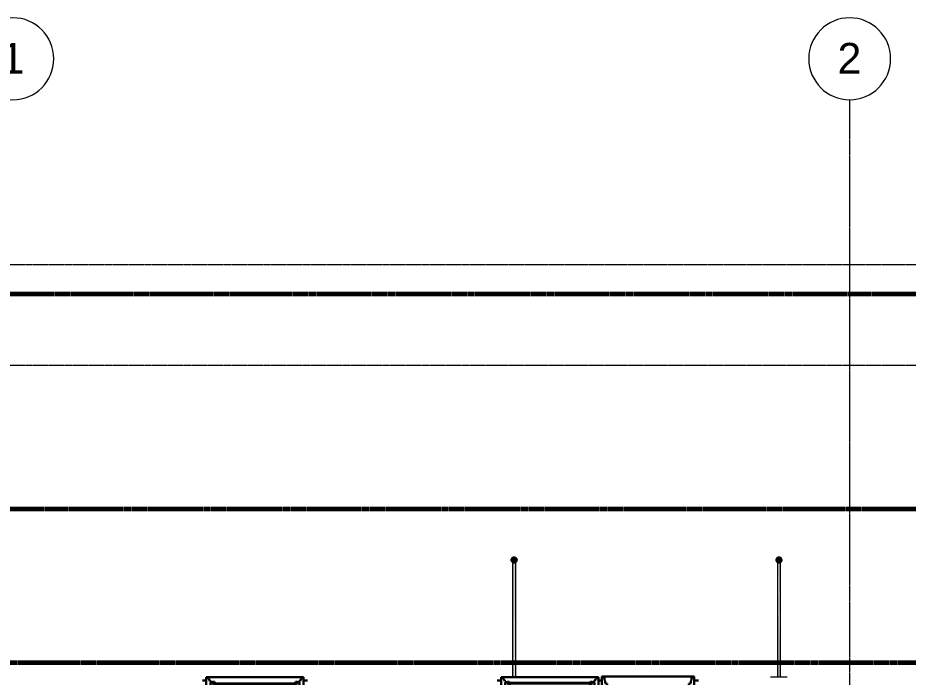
# Model space of a CAD drawing. Header units: inches. Extents: x -4169 to -1846, y 9706 to 12377.
# Drawn here: x -3479.4 to -3131.5, y 12118.9 to 12376.5 of the extents above; entities that cross this region are included whole.
import ezdxf

# ---------------------------------------------------------------- set-up
doc = ezdxf.new("R2010")
doc.units = ezdxf.units.IN
doc.header["$MEASUREMENT"] = 0
for name, pattern in [('Aligning Line 1_8_', [0.25, 0.125, -0.125]), ('Double Dash 3_8_', [1, 0.375, -0.125, 0.125, -0.125, 0.125, -0.125]), ('Grid Line 1_2_', [0.875, 0.5, -0.125, 0.125, -0.125])]:
    doc.linetypes.add(name, pattern=pattern)
for name, color, linetype, lineweight in [('0-1', 7, 'Continuous', 5), ('0-2', 50, 'Continuous', 18), ('0-3', 147, 'Aligning Line 1_8_', 9), ('0-4', 165, 'Continuous', 5), ('A-DOOR-1', 250, 'Continuous', 9), ('A-DOOR-2', 90, 'Continuous', 30), ('A-DOOR-FRAM-1', 90, 'Continuous', 30), ('A-DOOR-FRAM-2', 250, 'Continuous', 9), ('A-DOOR-GLAZ-1', 250, 'Continuous', 9), ('A-GLAZ-3', 250, 'Continuous', 9), ('A-GLAZ-4', 90, 'Continuous', 30), ('A-WALL-10', 135, 'Continuous', 18), ('A-WALL-11', 255, 'Continuous', 18), ('A-WALL-4', 10, 'Continuous', 60), ('A-WALL-5', 50, 'Continuous', 18), ('C-PROP-LINE-1', 10, 'Double Dash 3_8_', 60), ('G-ANNO-SYMB-1', 147, 'Aligning Line 1_8_', 9), ('S-GRID-1', 1, 'Grid Line 1_2_', 9), ('S-GRID-IDEN', 1, 'Continuous', 9), ('S-GRID-IDEN-1', 147, 'Continuous', 9)]:
    doc.layers.add(name, color=color, linetype=linetype, lineweight=lineweight)
doc.styles.add('Arial', font='arial.ttf', dxfattribs={"height": 12})

# ---------------------------------------------------------------- blocks, each defined once
blk = doc.blocks.new('CTR - 1st Phase - Unit Layouts_rvt-1-ENLARGED RCP - 2ND FLOOR PLAN')
at = {"layer": 'G-ANNO-SYMB-1'}
blk.add_line((-1910.95, 12240.75), (-4009.53, 12240.75), dxfattribs=at)
blk = doc.blocks.new('Door-Inswing-Andersen-400_Series-Single - 3_ 0-1_8_ x custom height - _1st _ 2nd floor-2652130-ENLARGED RCP - 2ND FLOOR PLAN')
at = {"layer": 'A-DOOR-1'}
blk.add_line((16.87, 0.66), (16.87, 34.41), dxfattribs=at)
blk.add_arc((16.87, 0.66), 33.75, 90, 180, dxfattribs=at)
at = {"layer": 'A-DOOR-2'}
for p, q in [((-16.87, -0.41), (-16.87, 0.66)), ((-16.87, 0.66), (-12.44, 0.66)), ((-13.19, 0.66), (-13.19, -0.66)), ((-13.19, 0.66), (-13.19, 0.59)), ((-13.19, 0.59), (-12.67, 0.59)), ((-12.44, 0.09), (-13.19, 0.09)), ((-12.67, 0.59), (-12.47, 0.34)), ((-12.47, 0.34), (-12.44, 0.16)), ((12.44, 0.66), (-12.44, 0.66)), ((-12.44, 0.16), (-12.44, 0.09)), ((16.87, 0.66), (12.44, 0.66)), ((12.47, 0.34), (12.44, 0.16)), ((12.44, 0.16), (12.44, 0.09)), ((12.44, 0.09), (13.19, 0.09)), ((12.67, 0.59), (12.47, 0.34)), ((13.19, 0.59), (12.67, 0.59)), ((13.19, 0.66), (13.19, -0.66)), ((13.19, 0.66), (13.19, 0.59)), ((16.87, -0.41), (16.87, 0.66)), ((-16.26, -0.42), (-16.87, -0.41)), ((-16.26, -1.06), (-16.26, -0.42)), ((-16.26, -1.06), (-12.44, -1.06)), ((-13.19, -0.66), (-12.44, -0.66)), ((-12.44, -0.75), (-12.47, -1.06)), ((-12.44, -0.66), (-12.44, -0.75)), ((12.44, -1.06), (-12.44, -1.06)), ((12.44, -0.66), (12.44, -0.75)), ((13.19, -0.66), (12.44, -0.66)), ((12.44, -0.75), (12.47, -1.06)), ((16.26, -1.06), (12.44, -1.06)), ((16.26, -0.42), (16.87, -0.41)), ((16.26, -1.06), (16.26, -0.42))]:
    blk.add_line(p, q, dxfattribs=at)
at = {"layer": 'A-DOOR-FRAM-1'}
for p, q in [((-18.06, -4.75), (-18.06, 1.12)), ((-18.06, 1.12), (-17.03, 1.12)), ((-17.69, 1.12), (-18.06, 1.12)), ((-18.06, 1.12), (18.06, 1.12)), ((-18.06, -5.09), (-18.06, 1.12)), ((-17.03, 1.12), (-17.03, -0.66)), ((17.03, 1.12), (17.03, -0.66)), ((18.06, 1.12), (17.03, 1.12)), ((18.06, -4.75), (18.06, 1.12)), ((18.06, 1.12), (18.06, -5.09)), ((-19.69, -3.44), (-18.06, -3.44)), ((-17.03, -0.66), (-16.45, -0.66)), ((-16.69, -3.39), (-17.03, -3.63)), ((-16, -2.23), (-16.69, -2.39)), ((-16.69, -2.39), (-16.69, -3.39)), ((-16.45, -0.66), (-16.45, -1.09)), ((-16.45, -1.09), (-16, -1.09)), ((-16, -1.09), (-16, -2.23)), ((16.45, -1.09), (16, -1.09)), ((16, -1.09), (16, -2.23)), ((16, -2.23), (16.69, -2.39)), ((16.45, -0.66), (16.45, -1.09)), ((17.03, -0.66), (16.45, -0.66)), ((16.69, -2.39), (16.69, -3.39)), ((16.69, -3.39), (17.03, -3.63)), ((19.69, -3.44), (18.06, -3.44)), ((-18.06, -4.75), (-17.03, -4.75)), ((18.06, -5.09), (-18.06, -5.09)), ((-17.03, -3.63), (-17.03, -4.75)), ((17.03, -3.63), (17.03, -4.75)), ((18.06, -4.75), (17.03, -4.75))]:
    blk.add_line(p, q, dxfattribs=at)
at = {"layer": 'A-DOOR-FRAM-2'}
for p, q in [((-19.56, 5.06), (-17.31, 5.06)), ((-19.56, 4.44), (-19.56, 5.06)), ((-17.31, 4.44), (-19.56, 4.44)), ((-17.94, 4.44), (-17.31, 4.44)), ((-17.94, 1.12), (-17.94, 4.44)), ((-17.31, 5.06), (-17.31, 4.44)), ((-17.31, 4.44), (-17.31, 1.12)), ((17.31, 5.06), (19.56, 5.06)), ((17.31, 4.44), (17.31, 5.06)), ((17.31, 4.44), (17.94, 4.44)), ((17.31, 1.12), (17.31, 4.44)), ((19.56, 4.44), (17.31, 4.44)), ((17.94, 4.44), (17.94, 1.12)), ((19.56, 5.06), (19.56, 4.44)), ((-17.31, 1.12), (-17.94, 1.12)), ((17.94, 1.12), (17.31, 1.12))]:
    blk.add_line(p, q, dxfattribs=at)
at = {"layer": 'A-DOOR-GLAZ-1'}
for p, q in [((12.44, 0.09), (-12.44, 0.09)), ((-13.19, -0.06), (-12.44, -0.06)), ((-12.44, -0.5), (-13.19, -0.5)), ((-12.98, -0.5), (-12.98, -0.06)), ((12.44, -0.06), (-12.44, -0.06)), ((12.44, -0.5), (-12.44, -0.5)), ((12.44, -0.66), (-12.44, -0.66)), ((13.19, -0.06), (12.44, -0.06)), ((12.44, -0.5), (13.19, -0.5)), ((12.98, -0.5), (12.98, -0.06))]:
    blk.add_line(p, q, dxfattribs=at)
blk = doc.blocks.new('Window-Double_Hung-Andersen-400_Series-Tilt_Wash - 2nd Floor-2636734-ENLARGED RCP - 2ND FLOOR PLAN')
at = {"layer": 'A-GLAZ-3'}
for p, q in [((-18.95, 1.06), (-18.95, 4.44)), ((-18.84, 5.06), (20.57, 5.06)), ((20.57, 4.44), (-18.84, 4.44)), ((-18.84, 4.44), (18.95, 4.44)), ((-18.32, 4.44), (-18.32, 5.06)), ((-18.32, 1.06), (-18.32, 4.44)), ((18.32, 4.44), (18.32, 5.06)), ((18.32, 1.06), (18.32, 4.44)), ((18.95, 4.44), (18.95, 1.06)), ((20.57, 5.06), (20.57, 4.44)), ((18.95, 1.06), (-18.95, 1.06)), ((-16.29, -0.19), (-15.7, -0.19)), ((-16.29, -0.56), (-15.7, -0.56)), ((-16.29, -2.13), (-15.7, -2.13)), ((-16.29, -2.5), (-15.7, -2.5)), ((-15.82, -0.56), (-15.82, -0.19)), ((-15.82, -2.5), (-15.82, -2.13)), ((-15.7, -0.06), (15.7, -0.06)), ((-15.7, -0.19), (15.7, -0.19)), ((-15.7, -0.56), (15.7, -0.56)), ((-15.7, -0.69), (15.7, -0.69)), ((-15.7, -2), (15.7, -2)), ((-15.7, -2.13), (15.7, -2.13)), ((-15.7, -2.5), (15.7, -2.5)), ((-15.7, -2.63), (15.7, -2.63)), ((16.29, -0.19), (15.7, -0.19)), ((16.29, -0.56), (15.7, -0.56)), ((16.29, -2.13), (15.7, -2.13)), ((16.29, -2.5), (15.7, -2.5)), ((15.82, -0.56), (15.82, -0.19)), ((15.82, -2.5), (15.82, -2.13))]:
    blk.add_line(p, q, dxfattribs=at)
at = {"layer": 'A-GLAZ-4'}
for p, q in [((-19.01, 1.06), (19.01, 1.06)), ((-19.01, -4.81), (-19.01, 1.06)), ((-17.67, 0.78), (-18, 1.06)), ((-17.67, 0.78), (-17.67, 0.56)), ((-17.67, 0.56), (-15.86, 0.56)), ((-17.42, -2.75), (-17.42, 0.56)), ((-15.86, 0.56), (-15.7, -0.06)), ((15.86, 0.56), (15.7, -0.06)), ((17.67, 0.56), (15.86, 0.56)), ((17.42, -2.75), (17.42, 0.56)), ((17.67, 0.78), (18, 1.06)), ((17.67, 0.78), (17.67, 0.56)), ((19.01, 1.06), (19.01, -4.81)), ((-19.01, -3.44), (-20.34, -3.44)), ((-17.92, -4), (-17.61, -3.19)), ((-17.61, -3.19), (-17.14, -3.19)), ((-17.42, -0.81), (-16.57, -0.81)), ((-17.42, -1.37), (-15.86, -1.37)), ((-17.42, -2.75), (-16.57, -2.75)), ((-17.14, -3.19), (-17.14, -2.75)), ((-16.57, -0.69), (-16.57, -1.03)), ((-15.7, -0.69), (-16.57, -0.69)), ((-15.86, -1.03), (-16.57, -1.03)), ((-16.57, -2.63), (-16.57, -2.97)), ((-15.7, -2.63), (-16.57, -2.63)), ((-15.86, -2.97), (-16.57, -2.97)), ((-16.29, -0.69), (-16.29, -0.06)), ((-15.7, -0.06), (-16.29, -0.06)), ((-16.29, -2.63), (-16.29, -2)), ((-15.7, -2), (-16.29, -2)), ((-15.86, -1.03), (-15.7, -0.69)), ((-15.86, -1.37), (-15.7, -2)), ((-15.86, -2.97), (-15.7, -2.63)), ((15.7, -0.06), (16.29, -0.06)), ((15.86, -1.03), (15.7, -0.69)), ((15.7, -0.69), (16.57, -0.69)), ((15.86, -1.37), (15.7, -2)), ((15.7, -2), (16.29, -2)), ((15.86, -2.97), (15.7, -2.63)), ((15.7, -2.63), (16.57, -2.63)), ((15.86, -1.03), (16.57, -1.03)), ((17.42, -1.37), (15.86, -1.37)), ((15.86, -2.97), (16.57, -2.97)), ((16.29, -0.69), (16.29, -0.06)), ((16.29, -2.63), (16.29, -2)), ((16.57, -0.69), (16.57, -1.03)), ((17.42, -0.81), (16.57, -0.81)), ((16.57, -2.63), (16.57, -2.97)), ((17.42, -2.75), (16.57, -2.75)), ((17.14, -3.19), (17.14, -2.75)), ((17.61, -3.19), (17.14, -3.19)), ((17.92, -4), (17.61, -3.19)), ((19.01, -3.44), (20.51, -3.44)), ((19.01, -4.81), (-19.01, -4.81)), ((-18.2, -4), (-17.92, -4)), ((-18.2, -4.81), (-18.2, -4)), ((18.2, -4), (17.92, -4)), ((18.2, -4.81), (18.2, -4))]:
    blk.add_line(p, q, dxfattribs=at)
blk = doc.blocks.new('Window-Double_Hung-Andersen-400_Series-Tilt_Wash - 2nd Floor-2636548-ENLARGED RCP - 2ND FLOOR PLAN')
at = {"layer": 'A-GLAZ-3'}
for p, q in [((-16.29, 2.5), (-15.7, 2.5)), ((-16.29, 2.12), (-15.7, 2.12)), ((-16.29, 0.56), (-15.7, 0.56)), ((-16.29, 0.19), (-15.7, 0.19)), ((-15.82, 2.5), (-15.82, 2.12)), ((-15.82, 0.56), (-15.82, 0.19)), ((-15.7, 2.62), (15.7, 2.62)), ((-15.7, 2.5), (15.7, 2.5)), ((-15.7, 2.12), (15.7, 2.12)), ((-15.7, 2), (15.7, 2)), ((-15.7, 0.69), (15.7, 0.69)), ((-15.7, 0.56), (15.7, 0.56)), ((-15.7, 0.19), (15.7, 0.19)), ((-15.7, 0.06), (15.7, 0.06)), ((16.29, 2.5), (15.7, 2.5)), ((16.29, 2.12), (15.7, 2.12)), ((16.29, 0.56), (15.7, 0.56)), ((16.29, 0.19), (15.7, 0.19)), ((15.82, 2.5), (15.82, 2.12)), ((15.82, 0.56), (15.82, 0.19)), ((18.95, -1.06), (-18.95, -1.06)), ((-18.95, -1.06), (-18.95, -4.44)), ((-18.32, -1.06), (-18.32, -4.44)), ((18.32, -1.06), (18.32, -4.44)), ((18.95, -4.44), (18.95, -1.06)), ((20.57, -4.44), (-20.57, -4.44)), ((-20.57, -4.44), (-20.57, -5.06)), ((-20.57, -5.06), (20.57, -5.06)), ((-18.95, -4.44), (18.95, -4.44)), ((-18.32, -4.44), (-18.32, -5.06)), ((18.32, -4.44), (18.32, -5.06)), ((20.57, -5.06), (20.57, -4.44))]:
    blk.add_line(p, q, dxfattribs=at)
at = {"layer": 'A-GLAZ-4'}
for p, q in [((19.01, 4.81), (-19.01, 4.81)), ((-19.01, 4.81), (-19.01, -1.06)), ((-18.2, 4.81), (-18.2, 4)), ((-18.2, 4), (-17.92, 4)), ((-17.92, 4), (-17.61, 3.19)), ((17.92, 4), (17.61, 3.19)), ((18.2, 4), (17.92, 4)), ((18.2, 4.81), (18.2, 4)), ((19.01, -1.06), (19.01, 4.81)), ((-19.01, 3.44), (-20.51, 3.44)), ((-17.61, 3.19), (-17.14, 3.19)), ((-17.42, 2.75), (-16.57, 2.75)), ((-17.42, 2.75), (-17.42, -0.56)), ((-17.42, 1.37), (-15.86, 1.37)), ((-17.42, 0.81), (-16.57, 0.81)), ((-17.14, 3.19), (-17.14, 2.75)), ((-15.86, 2.97), (-16.57, 2.97)), ((-16.57, 2.62), (-16.57, 2.97)), ((-15.7, 2.62), (-16.57, 2.62)), ((-15.86, 1.03), (-16.57, 1.03)), ((-16.57, 0.69), (-16.57, 1.03)), ((-15.7, 0.69), (-16.57, 0.69)), ((-16.29, 2.62), (-16.29, 2)), ((-15.7, 2), (-16.29, 2)), ((-16.29, 0.69), (-16.29, 0.06)), ((-15.7, 0.06), (-16.29, 0.06)), ((-15.86, 2.97), (-15.7, 2.62)), ((-15.86, 1.37), (-15.7, 2)), ((-15.86, 1.03), (-15.7, 0.69)), ((-15.86, -0.56), (-15.7, 0.06)), ((15.86, 2.97), (15.7, 2.62)), ((15.7, 2.62), (16.57, 2.62)), ((15.7, 2), (16.29, 2)), ((15.86, 1.37), (15.7, 2)), ((15.86, 1.03), (15.7, 0.69)), ((15.7, 0.69), (16.57, 0.69)), ((15.7, 0.06), (16.29, 0.06)), ((15.86, -0.56), (15.7, 0.06)), ((15.86, 2.97), (16.57, 2.97)), ((17.42, 1.37), (15.86, 1.37)), ((15.86, 1.03), (16.57, 1.03)), ((16.29, 2.62), (16.29, 2)), ((16.29, 0.69), (16.29, 0.06)), ((16.57, 2.62), (16.57, 2.97)), ((17.42, 2.75), (16.57, 2.75)), ((16.57, 0.69), (16.57, 1.03)), ((17.42, 0.81), (16.57, 0.81)), ((17.14, 3.19), (17.14, 2.75)), ((17.61, 3.19), (17.14, 3.19)), ((17.42, 2.75), (17.42, -0.56)), ((19.01, 3.44), (20.51, 3.44)), ((-19.01, -1.06), (19.01, -1.06)), ((-17.67, -0.78), (-18, -1.06)), ((-17.67, -0.78), (-17.67, -0.56)), ((-17.67, -0.56), (-15.86, -0.56)), ((17.67, -0.56), (15.86, -0.56)), ((17.67, -0.78), (17.67, -0.56)), ((17.67, -0.78), (18, -1.06))]:
    blk.add_line(p, q, dxfattribs=at)
blk = doc.blocks.new('Walls 121 - Walls 1-2567715-ENLARGED RCP - 2ND FLOOR PLAN')
at = {"layer": 'A-WALL-10'}
blk.add_hatch(color=256, dxfattribs=at).paths.add_polyline_path([(-3181.96, 12164.13), (-3181.81, 12164.16), (-3181.71, 12164.21), (-3181.61, 12164.31), (-3181.53, 12164.43), (-3181.48, 12164.57), (-3181.47, 12164.61), (-3181.48, 12164.86), (-3181.59, 12165.11), (-3181.63, 12165.15), (-3181.71, 12165.22), (-3181.83, 12165.28), (-3181.96, 12165.3), (-3182.09, 12165.28), (-3182.21, 12165.22), (-3182.31, 12165.13), (-3182.39, 12165.01), (-3182.44, 12164.87), (-3182.45, 12164.82), (-3182.45, 12164.58), (-3182.37, 12164.38), (-3182.3, 12164.29), (-3182.21, 12164.21), (-3182.09, 12164.15), (-3182.01, 12164.13)], flags=0)
h = blk.add_hatch(color=256, dxfattribs=at)
h.paths.add_polyline_path([(-3182.44, 12118.92), (-3182.43, 12118.92), (-3182.44, 12119.21)], flags=0)
h.paths.add_polyline_path([(-3182.4, 12118.92), (-3182.38, 12118.92), (-3182.4, 12119.21)], flags=0)
h.paths.add_polyline_path([(-3182.33, 12118.92), (-3182.3, 12118.92), (-3182.33, 12149.37), (-3182.33, 12149.37), (-3182.33, 12119.21)], flags=0)
h.paths.add_polyline_path([(-3181.9, 12164.13), (-3181.82, 12119.21), (-3181.78, 12164.17), (-3181.83, 12164.15)], flags=0)
h.paths.add_polyline_path([(-3182.02, 12164.13), (-3181.94, 12119.21), (-3181.9, 12164.13), (-3181.96, 12164.13)], flags=0)
h.paths.add_polyline_path([(-3182.14, 12164.17), (-3182.06, 12119.21), (-3182.02, 12164.13), (-3182.09, 12164.15)], flags=0)
h.paths.add_polyline_path([(-3182.21, 12118.92), (-3182.21, 12118.92), (-3182.14, 12164.17), (-3182.24, 12164.23), (-3182.21, 12119.21)], flags=0)
h.paths.add_polyline_path([(-3181.59, 12118.92), (-3181.61, 12139.32), (-3181.61, 12118.92)], flags=0)
h.paths.add_polyline_path([(-3181.71, 12118.92), (-3181.68, 12164.23), (-3181.78, 12164.17), (-3181.71, 12118.92)], flags=0)
h.paths.add_polyline_path([(-3181.52, 12164.23), (-3181.52, 12164.23), (-3181.52, 12164.33)], flags=0)
at = {"layer": 'A-WALL-4', "flags": 128}
for points in [[(-3182.46, 12164.72), (-3182.45, 12164.86), (-3182.4, 12164.99), (-3182.33, 12165.11), (-3182.24, 12165.2), (-3182.14, 12165.27), (-3182.02, 12165.3), (-3181.9, 12165.3), (-3181.78, 12165.27), (-3181.68, 12165.2), (-3181.59, 12165.11), (-3181.52, 12164.99), (-3181.48, 12164.86), (-3181.46, 12164.72)], [(-3181.46, 12164.72), (-3181.48, 12164.58), (-3181.52, 12164.44), (-3181.59, 12164.33), (-3181.68, 12164.23), (-3181.78, 12164.17), (-3181.9, 12164.13), (-3182.02, 12164.13), (-3182.14, 12164.17), (-3182.24, 12164.23), (-3182.33, 12164.33), (-3182.4, 12164.44), (-3182.45, 12164.58), (-3182.46, 12164.72)]]:
    blk.add_lwpolyline(points, dxfattribs=at)
at = {"layer": 'A-WALL-5'}
for p, q in [((-3182.46, 12118.92), (-3182.46, 12164.72)), ((-3181.46, 12164.72), (-3181.46, 12118.92))]:
    blk.add_line(p, q, dxfattribs=at)
blk = doc.blocks.new('Walls 122 - Walls 1-2567730-ENLARGED RCP - 2ND FLOOR PLAN')
at = {"layer": 'A-WALL-10'}
blk.add_hatch(color=256, dxfattribs=at).paths.add_polyline_path([(-3285.51, 12164.13), (-3285.3, 12164.16), (-3285.2, 12164.21), (-3285.1, 12164.31), (-3285.02, 12164.43), (-3284.97, 12164.57), (-3284.97, 12164.61), (-3284.97, 12164.86), (-3285.08, 12165.11), (-3285.12, 12165.15), (-3285.2, 12165.22), (-3285.32, 12165.28), (-3285.45, 12165.3), (-3285.58, 12165.28), (-3285.7, 12165.22), (-3285.81, 12165.13), (-3285.89, 12165.01), (-3285.94, 12164.87), (-3285.94, 12164.82), (-3285.94, 12164.58), (-3285.86, 12164.38), (-3285.79, 12164.29), (-3285.7, 12164.21), (-3285.58, 12164.15)], flags=0)
h = blk.add_hatch(color=256, dxfattribs=at)
h.paths.add_polyline_path([(-3285.94, 12118.96), (-3285.93, 12118.96), (-3285.94, 12119.21)], flags=0)
h.paths.add_polyline_path([(-3285.9, 12118.96), (-3285.87, 12118.96), (-3285.9, 12119.21)], flags=0)
h.paths.add_polyline_path([(-3285.83, 12118.96), (-3285.8, 12118.96), (-3285.82, 12149.37), (-3285.83, 12149.37), (-3285.83, 12119.21)], flags=0)
h.paths.add_polyline_path([(-3285.39, 12164.13), (-3285.32, 12119.21), (-3285.28, 12164.17), (-3285.32, 12164.15)], flags=0)
h.paths.add_polyline_path([(-3285.51, 12164.13), (-3285.43, 12119.21), (-3285.39, 12164.13), (-3285.45, 12164.13)], flags=0)
h.paths.add_polyline_path([(-3285.63, 12164.17), (-3285.56, 12119.21), (-3285.51, 12164.13), (-3285.58, 12164.15)], flags=0)
h.paths.add_polyline_path([(-3285.71, 12118.96), (-3285.7, 12118.96), (-3285.63, 12164.17), (-3285.74, 12164.23), (-3285.71, 12119.21)], flags=0)
h.paths.add_polyline_path([(-3285.08, 12118.96), (-3285.1, 12139.32), (-3285.1, 12118.96)], flags=0)
h.paths.add_polyline_path([(-3285.2, 12118.96), (-3285.17, 12164.23), (-3285.28, 12164.17), (-3285.2, 12118.96)], flags=0)
h.paths.add_polyline_path([(-3285.01, 12164.23), (-3285.01, 12164.23), (-3285.01, 12164.33)], flags=0)
at = {"layer": 'A-WALL-4', "flags": 128}
for points in [[(-3285.95, 12164.72), (-3285.94, 12164.86), (-3285.9, 12164.99), (-3285.83, 12165.11), (-3285.74, 12165.2), (-3285.63, 12165.27), (-3285.51, 12165.3), (-3285.39, 12165.3), (-3285.28, 12165.27), (-3285.17, 12165.2), (-3285.08, 12165.11), (-3285.01, 12164.99), (-3284.97, 12164.86), (-3284.95, 12164.72)], [(-3284.95, 12164.72), (-3284.97, 12164.58), (-3285.01, 12164.44), (-3285.08, 12164.33), (-3285.17, 12164.23), (-3285.28, 12164.17), (-3285.39, 12164.13), (-3285.51, 12164.13), (-3285.63, 12164.17), (-3285.74, 12164.23), (-3285.83, 12164.33), (-3285.9, 12164.44), (-3285.94, 12164.58), (-3285.95, 12164.72)]]:
    blk.add_lwpolyline(points, dxfattribs=at)
at = {"layer": 'A-WALL-5'}
for p, q in [((-3285.95, 12118.96), (-3285.95, 12164.72)), ((-3284.95, 12164.72), (-3284.95, 12118.96))]:
    blk.add_line(p, q, dxfattribs=at)
blk = doc.blocks.new('Walls 123 - Walls 1-2567745-ENLARGED RCP - 2ND FLOOR PLAN')
at = {"layer": 'A-WALL-11'}
h = blk.add_hatch(color=256, dxfattribs=at)
h.paths.add_polyline_path([(-3182.4, 12164.23), (-3182.37, 12118.92), (-3182.33, 12118.92), (-3182.31, 12139.32), (-3182.3, 12118.92), (-3182.21, 12118.92), (-3182.24, 12164.23), (-3182.39, 12164.43), (-3182.4, 12164.44), (-3182.4, 12164.33)], flags=0)
h.paths.add_polyline_path([(-3182.46, 12118.92), (-3182.44, 12118.92), (-3182.42, 12118.92), (-3182.4, 12118.92), (-3182.42, 12164.49), (-3182.45, 12164.61), (-3182.46, 12164.44), (-3182.46, 12119.21)], flags=0)
h.paths.add_polyline_path([(-3182.21, 12118.92), (-3182.1, 12118.92), (-3182.15, 12159.43), (-3182.21, 12119.21)], flags=0)
h.paths.add_polyline_path([(-3182.06, 12118.92), (-3181.98, 12118.92), (-3182.03, 12159.43), (-3182.06, 12119.21)], flags=0)
h.paths.add_polyline_path([(-3181.46, 12118.92), (-3181.48, 12164.57), (-3181.56, 12164.38), (-3181.61, 12164.31), (-3181.68, 12164.23), (-3181.71, 12118.92), (-3181.62, 12118.92), (-3181.59, 12149.37), (-3181.59, 12149.37), (-3181.59, 12118.92), (-3181.54, 12118.92), (-3181.52, 12118.92), (-3181.49, 12118.92), (-3181.46, 12118.92)], flags=0)
h.paths.add_polyline_path([(-3181.71, 12118.92), (-3181.79, 12159.43), (-3181.81, 12118.92), (-3181.78, 12118.92)], flags=0)
h.paths.add_polyline_path([(-3181.86, 12118.92), (-3181.91, 12159.43), (-3181.94, 12118.92), (-3181.9, 12118.92)], flags=0)
at = {"layer": 'A-WALL-4', "flags": 128}
for points in [[(-3182.46, 12164.72), (-3182.45, 12164.86), (-3182.4, 12164.99), (-3182.33, 12165.11), (-3182.24, 12165.2), (-3182.14, 12165.27), (-3182.02, 12165.3), (-3181.9, 12165.3), (-3181.78, 12165.27), (-3181.68, 12165.2), (-3181.59, 12165.11), (-3181.52, 12164.99), (-3181.48, 12164.86), (-3181.46, 12164.72)], [(-3181.46, 12164.72), (-3181.48, 12164.58), (-3181.52, 12164.44), (-3181.59, 12164.33), (-3181.68, 12164.23), (-3181.78, 12164.17), (-3181.9, 12164.13), (-3182.02, 12164.13), (-3182.14, 12164.17), (-3182.24, 12164.23), (-3182.33, 12164.33), (-3182.4, 12164.44), (-3182.45, 12164.58), (-3182.46, 12164.72)]]:
    blk.add_lwpolyline(points, dxfattribs=at)
at = {"layer": 'A-WALL-5'}
for p, q in [((-3182.46, 12118.92), (-3182.46, 12164.72)), ((-3181.46, 12164.72), (-3181.46, 12118.92)), ((-3178.71, 12118.92), (-3185.21, 12118.92))]:
    blk.add_line(p, q, dxfattribs=at)
blk = doc.blocks.new('Walls 124 - Walls 1-2567764-ENLARGED RCP - 2ND FLOOR PLAN')
at = {"layer": 'A-WALL-11'}
h = blk.add_hatch(color=256, dxfattribs=at)
h.paths.add_polyline_path([(-3285.9, 12164.23), (-3285.86, 12118.96), (-3285.83, 12118.96), (-3285.81, 12139.32), (-3285.79, 12118.96), (-3285.71, 12118.96), (-3285.74, 12164.23), (-3285.89, 12164.43), (-3285.9, 12164.44), (-3285.9, 12164.33)], flags=0)
h.paths.add_polyline_path([(-3285.95, 12118.96), (-3285.94, 12118.96), (-3285.91, 12118.96), (-3285.9, 12118.96), (-3285.91, 12164.49), (-3285.94, 12164.61), (-3285.95, 12164.44), (-3285.95, 12119.21)], flags=0)
h.paths.add_polyline_path([(-3285.7, 12118.96), (-3285.59, 12118.96), (-3285.64, 12159.43), (-3285.7, 12119.21)], flags=0)
h.paths.add_polyline_path([(-3284.95, 12118.96), (-3284.97, 12164.57), (-3285.05, 12164.38), (-3285.1, 12164.31), (-3285.17, 12164.23), (-3285.2, 12118.96), (-3285.11, 12118.96), (-3285.09, 12149.37), (-3285.08, 12149.37), (-3285.08, 12118.96), (-3285.03, 12118.96), (-3285.01, 12118.96), (-3284.98, 12118.96), (-3284.95, 12118.96)], flags=0)
h.paths.add_polyline_path([(-3285.21, 12118.96), (-3285.28, 12159.43), (-3285.3, 12118.96), (-3285.28, 12118.96)], flags=0)
h.paths.add_polyline_path([(-3285.35, 12118.96), (-3285.4, 12159.43), (-3285.43, 12118.96), (-3285.39, 12118.96)], flags=0)
h.paths.add_polyline_path([(-3285.56, 12118.96), (-3285.48, 12118.96), (-3285.52, 12159.43), (-3285.56, 12119.21)], flags=0)
at = {"layer": 'A-WALL-4', "flags": 128}
for points in [[(-3285.95, 12164.72), (-3285.94, 12164.86), (-3285.9, 12164.99), (-3285.83, 12165.11), (-3285.74, 12165.2), (-3285.63, 12165.27), (-3285.51, 12165.3), (-3285.39, 12165.3), (-3285.28, 12165.27), (-3285.17, 12165.2), (-3285.08, 12165.11), (-3285.01, 12164.99), (-3284.97, 12164.86), (-3284.95, 12164.72)], [(-3284.95, 12164.72), (-3284.97, 12164.58), (-3285.01, 12164.44), (-3285.08, 12164.33), (-3285.17, 12164.23), (-3285.28, 12164.17), (-3285.39, 12164.13), (-3285.51, 12164.13), (-3285.63, 12164.17), (-3285.74, 12164.23), (-3285.83, 12164.33), (-3285.9, 12164.44), (-3285.94, 12164.58), (-3285.95, 12164.72)]]:
    blk.add_lwpolyline(points, dxfattribs=at)
at = {"layer": 'A-WALL-5'}
for p, q in [((-3285.95, 12118.96), (-3285.95, 12164.72)), ((-3284.95, 12164.72), (-3284.95, 12118.96))]:
    blk.add_line(p, q, dxfattribs=at)
blk = doc.blocks.new('Family - ___-1878357-ENLARGED RCP - 2ND FLOOR PLAN')
at = {"layer": 'C-PROP-LINE-1'}
for p, q in [((-3989.61, 12268.69), (-1910.95, 12268.69)), ((-3929.52, 12184.69), (-1910.95, 12184.69)), ((-3869.45, 12124.69), (-1910.95, 12124.69))]:
    blk.add_line(p, q, dxfattribs=at)
blk = doc.blocks.new('Grid - Grid Head - Circle-50561-ENLARGED RCP - 2ND FLOOR PLAN')
at = {"layer": 'S-GRID-IDEN-1'}
for start, end in [(360, 180), (180, 360)]:
    blk.add_arc((0, 0), 0.25, start, end, dxfattribs=at)
blk = doc.blocks.new('CTR - 1st Phase - Shell_rvt-1-ENLARGED RCP - 2ND FLOOR PLAN')
at = {"layer": 'G-ANNO-SYMB-1'}
blk.add_line((-1926.95, 12280.06), (-4071.96, 12280.06), dxfattribs=at)
at = {"layer": 'S-GRID-1'}
blk.add_line((-3154.32, 9836.18), (-3154.32, 12344.54), dxfattribs=at)
at = {"layer": '0-2'}
for name, p in [('Walls 122 - Walls 1-2567730-ENLARGED RCP - 2ND FLOOR PLAN', (0, 0)), ('Walls 124 - Walls 1-2567764-ENLARGED RCP - 2ND FLOOR PLAN', (0, 0)), ('Walls 123 - Walls 1-2567745-ENLARGED RCP - 2ND FLOOR PLAN', (0, 0)), ('Walls 121 - Walls 1-2567715-ENLARGED RCP - 2ND FLOOR PLAN', (0, 0)), ('Window-Double_Hung-Andersen-400_Series-Tilt_Wash - 2nd Floor-2636548-ENLARGED RCP - 2ND FLOOR PLAN', (-3386.72, 12114.15))]:
    blk.add_blockref(name, p, dxfattribs=at)
at = {"layer": '0-2', "rotation": 180}
for name, p in [('Window-Double_Hung-Andersen-400_Series-Tilt_Wash - 2nd Floor-2636734-ENLARGED RCP - 2ND FLOOR PLAN', (-3271.52, 12114.15)), ('Door-Inswing-Andersen-400_Series-Single - 3_ 0-1_8_ x custom height - _1st _ 2nd floor-2652130-ENLARGED RCP - 2ND FLOOR PLAN', (-3233.12, 12114.15))]:
    blk.add_blockref(name, p, dxfattribs=at)
at = {"layer": '0-3'}
blk.add_blockref('Family - ___-1878357-ENLARGED RCP - 2ND FLOOR PLAN', (0, 0), dxfattribs=at)
at = {"layer": '0-4', "xscale": 63.99999999999997, "yscale": 63.99999999999997, "zscale": 63.99999999999997}
for p in [(-3481.32, 12360.54), (-3154.32, 12360.54)]:
    blk.add_blockref('Grid - Grid Head - Circle-50561-ENLARGED RCP - 2ND FLOOR PLAN', p, dxfattribs=at)
at = {"layer": 'S-GRID-IDEN', "char_height": 12, "width": 11.312, "attachment_point": 1, "style": 'Arial'}
for s, insert in [('1', (-3486.08, 12366.73)), ('2', (-3159.08, 12366.73))]:
    blk.add_mtext(s, dxfattribs=dict(at, insert=insert))

msp = doc.modelspace()

# ---------------------------------------------------------------- block references
at = {"layer": '0-1'}
for name in ['CTR - 1st Phase - Shell_rvt-1-ENLARGED RCP - 2ND FLOOR PLAN', 'CTR - 1st Phase - Unit Layouts_rvt-1-ENLARGED RCP - 2ND FLOOR PLAN']:
    msp.add_blockref(name, (0, 0), dxfattribs=at)

doc.saveas('drawing.dxf')
